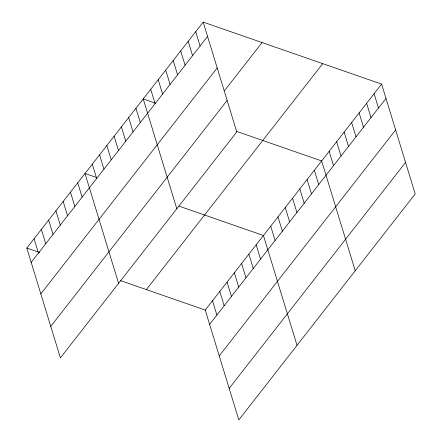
<?xml version="1.0" encoding="UTF-8"?>
<svg xmlns="http://www.w3.org/2000/svg" width="442" height="442" viewBox="0 0 442 442"><rect width="100%" height="100%" fill="white"/><g stroke="black" fill="none" stroke-linecap="round" stroke-linejoin="round"><path stroke-width="0.66" d="M203.187 22.1L236.768 131.943L60.388 357.904L26.807 248.061L203.187 22.1L381.612 84.096L415.193 193.939L238.813 419.9L205.232 310.057L120.169 280.504M31.183 262.388L207.569 36.426M40.824 293.908L217.204 67.946M224.586 90.577L262.067 42.559M50.753 326.384L227.133 100.422M146.352 289.598L322.732 63.637M205.232 310.057L381.612 84.096M209.613 324.384L385.993 98.428M219.249 355.904L395.629 129.942M229.177 388.38L405.557 162.418M154.993 103.019L143.219 98.925L176.8 208.768M235.94 131.147L321.643 160.927L355.224 270.764M96.787 177.585L85.013 173.496L118.594 283.333M179.016 206.154L263.438 235.492L297.018 345.335M26.807 248.061L39.819 252.581M374.114 93.704L378.496 108.03M366.622 103.306L370.998 117.633M359.125 112.909L363.506 127.235M351.628 122.511L356.009 136.838M344.13 132.114L348.511 146.44M336.638 141.716L341.014 156.048M329.141 151.319L333.522 165.651M314.367 170.247L318.748 184.574M307.091 179.568L311.472 193.894M299.814 188.889L304.195 203.215M292.538 198.209L296.919 212.536M285.267 207.53L289.643 221.856M277.99 216.851L282.372 231.177M270.714 226.171L275.095 240.498M195.69 31.702L200.071 46.029M256.161 244.813L260.542 259.139M188.193 41.305L192.574 55.637M248.885 254.133L253.266 268.46M180.695 50.907L185.076 65.239M241.608 263.454L245.99 277.78M173.203 60.515L177.585 74.842M234.337 272.775L238.713 287.101M165.706 70.118L170.087 84.444M227.061 282.095L231.437 296.422M158.208 79.72L162.59 94.047M219.785 291.416L224.166 305.742M150.711 89.323L155.092 103.649M212.508 300.737L216.889 315.063M135.943 108.246L140.324 122.578M128.666 117.566L133.048 131.898M121.39 126.887L125.771 141.219M114.113 136.208L118.495 150.54M106.837 145.528L111.218 159.86M99.56 154.849L103.942 169.181M92.284 164.175L96.665 178.502M77.737 182.817L82.118 197.143M70.46 192.137L74.842 206.464M63.184 201.458L67.565 215.784M55.907 210.779L60.289 225.105M48.631 220.099L53.012 234.426M41.355 229.42L45.736 243.746M34.084 238.741L38.46 253.067"/></g></svg>
